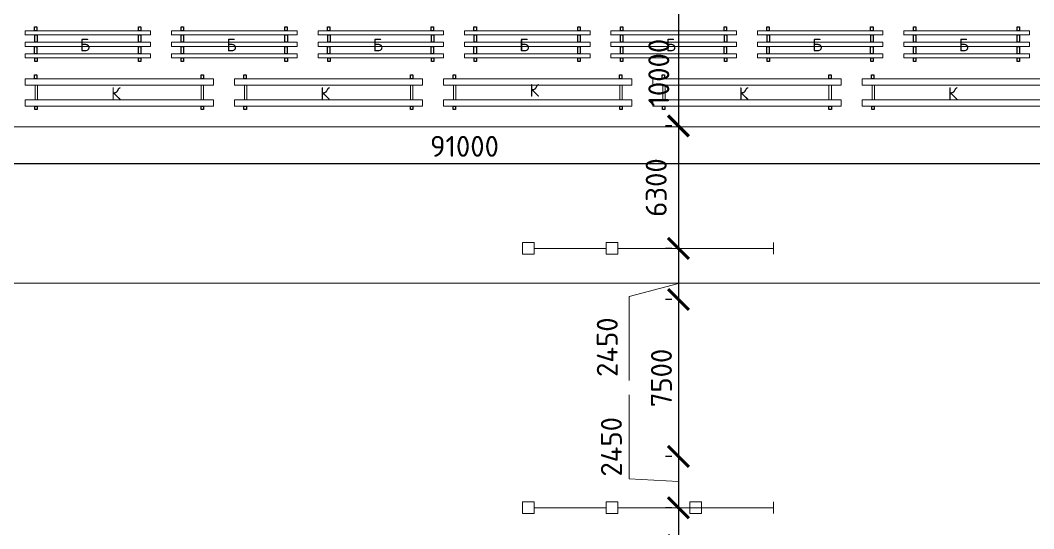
# Model space of a CAD drawing. Header units: millimetres. Extents: x -782 to 10910, y 3841 to 13237.
# Drawn here: x 6041.4 to 6138.3, y 7629.3 to 7677.9 of the extents above; entities that cross this region are included whole.
import ezdxf

# ---------------------------------------------------------------- set-up
doc = ezdxf.new("R2010")
doc.units = ezdxf.units.MM
doc.layers.add('1', color=7, linetype='Continuous')
doc.styles.add('2.5', font='isocpeur.ttf', dxfattribs={"height": 2})
doc.styles.add('Isocpeur', font='isocpeur.ttf')
doc.dimstyles.new('М500 стройгенп', dxfattribs={"dimtxt": 2, "dimasz": 2, "dimexe": 1.25, "dimexo": 0.625, "dimtad": 1, "dimlfac": 500, "dimtxsty": '2.5', "dimblk": 'ARCHTICK', "dimcen": 2.5, "dimadec": 0, "dimazin": 0, "dimtfac": 1, "dimtmove": 0, "dimatfit": 3, "dimfxl": 1, "dimarcsym": 0})
pattern_1 = [(50, (6572.8187, 3022.8787), (4.5546167, -0.398477), [0.47625, -5.23875]), (355, (6572.8187, 3022.8787), (-0.8810855, 4.776421), [0.381, -4.1910146]), (100.45144, (6573.1982, 3022.8455), (3.673531, 4.377944), [0.40475, -4.452256]), (46.1842, (6572.8187, 3024.1487), (6.776976, -1.051058), [0.714375, -7.858125]), (96.63556, (6573.3834, 3024.061), (5.935103, 6.185653), [0.607126, -6.67839]), (351.18415, (6572.819, 3024.149), (5.935103, 6.185653), [0.571499, -6.286493]), (21, (6573.4537, 3023.831), (3.7903598, -2.55663), [0.47625, -5.23875]), (326, (6573.4537, 3023.831), (1.5450507, 4.604699), [0.381, -4.191]), (71.45144, (6573.7696, 3023.618), (5.3354105, 2.0480692), [0.40475, -4.4522484]), (37.5, (6572.8187, 3022.8787), (0.0772151, 2.11387597), [0, -4.1402, 0, -4.2545, 0, -4.206875]), (7.5, (6572.8187, 3022.8787), (1.6704916, 2.5045144), [0, -2.4257, 0, -4.04495, 0, -1.603375]), (327.5, (6571.4026, 3022.8787), (3.3897649, -0.1432186), [0, -1.5875, 0, -4.953, 0, -6.57225]), (317.5, (6570.7676, 3022.8787), (3.7032295, 0.6356623), [0, -2.06375, 0, -3.2893, 0, -4.66725])]

# ---------------------------------------------------------------- blocks, each defined once
blk = doc.blocks.new('_ArchTick')
at = {"color": 0, "linetype": 'ByBlock', "const_width": 0.15}
blk.add_lwpolyline([(-0.5, -0.5), (0.5, 0.5)], dxfattribs=at)
blk = doc.blocks.new('*D373')
at = {"color": 0, "lineweight": -2, "transparency": 16777216}
for p, q in [((6103.697, 7687.786), (6103.072, 7687.786)), ((6104.322, 7687.786), (6104.322, 7667.786)), ((6103.697, 7667.786), (6103.072, 7667.786))]:
    blk.add_line(p, q, dxfattribs=at)
at = {"layer": 'Defpoints', "color": 0, "lineweight": 30, "transparency": 16777216}
for p in [(6104.322, 7687.786), (6104.322, 7667.786), (6104.322, 7667.786)]:
    blk.add_point(p, dxfattribs=at)
at = {"color": 0, "lineweight": -2, "transparency": 16777216, "xscale": 2, "yscale": 2, "zscale": 2}
for p, rotation in [((6104.322, 7687.786), 90), ((6104.322, 7667.786), 270)]:
    blk.add_blockref('_ArchTick', p, dxfattribs=dict(at, rotation=rotation))
at = {"color": 0, "lineweight": 20, "transparency": 16777216, "insert": (6102.447, 7672.874), "char_height": 2, "attachment_point": 5, "rotation": 90, "style": '2.5'}
blk.add_mtext('10000', dxfattribs=at)
blk = doc.blocks.new('*D374')
at = {"color": 0, "lineweight": -2, "transparency": 16777216}
for p, q in [((6103.697, 7667.786), (6103.072, 7667.786)), ((6104.322, 7667.786), (6104.322, 7656.074)), ((6103.697, 7656.074), (6103.072, 7656.074))]:
    blk.add_line(p, q, dxfattribs=at)
at = {"layer": 'Defpoints', "color": 0, "lineweight": 30, "transparency": 16777216}
for p in [(6104.322, 7667.786), (6104.322, 7656.074), (6104.322, 7656.074)]:
    blk.add_point(p, dxfattribs=at)
at = {"color": 0, "lineweight": -2, "transparency": 16777216, "xscale": 2, "yscale": 2, "zscale": 2}
for p, rotation in [((6104.322, 7667.786), 90), ((6104.322, 7656.074), 270)]:
    blk.add_blockref('_ArchTick', p, dxfattribs=dict(at, rotation=rotation))
at = {"color": 0, "lineweight": 20, "transparency": 16777216, "insert": (6102.197, 7661.891), "char_height": 2, "attachment_point": 5, "rotation": 90, "style": '2.5'}
blk.add_mtext('6300', dxfattribs=at)
blk = doc.blocks.new('*D375')
at = {"color": 0, "lineweight": -2, "transparency": 16777216}
for p, q in [((6103.697, 7656.074), (6103.072, 7656.074)), ((6104.322, 7656.074), (6104.322, 7651.186)), ((6103.697, 7651.186), (6103.072, 7651.186))]:
    blk.add_line(p, q, dxfattribs=at)
at = {"layer": 'Defpoints', "color": 0, "lineweight": 30, "transparency": 16777216}
for p in [(6104.322, 7656.074), (6104.322, 7651.186), (6104.322, 7651.186)]:
    blk.add_point(p, dxfattribs=at)
at = {"color": 0, "lineweight": -2, "transparency": 16777216, "xscale": 2, "yscale": 2, "zscale": 2}
for p, rotation in [((6104.322, 7656.074), 90), ((6104.322, 7651.186), 270)]:
    blk.add_blockref('_ArchTick', p, dxfattribs=dict(at, rotation=rotation))
at = {"color": 0, "lineweight": 20, "transparency": 16777216, "insert": (6097.518, 7646.632), "char_height": 2, "attachment_point": 5, "rotation": 90, "style": '2.5'}
blk.add_mtext('2450', dxfattribs=at)
blk = doc.blocks.new('*D376')
at = {"color": 0, "lineweight": -2, "transparency": 16777216}
for p, q in [((6103.697, 7651.186), (6103.072, 7651.186)), ((6104.322, 7651.186), (6104.322, 7636.186)), ((6103.697, 7636.186), (6103.072, 7636.186))]:
    blk.add_line(p, q, dxfattribs=at)
at = {"layer": 'Defpoints', "color": 0, "lineweight": 30, "transparency": 16777216}
for p in [(6104.322, 7651.186), (6104.322, 7636.186), (6104.322, 7636.186)]:
    blk.add_point(p, dxfattribs=at)
at = {"color": 0, "lineweight": -2, "transparency": 16777216, "xscale": 2, "yscale": 2, "zscale": 2}
for p, rotation in [((6104.322, 7651.186), 90), ((6104.322, 7636.186), 270)]:
    blk.add_blockref('_ArchTick', p, dxfattribs=dict(at, rotation=rotation))
at = {"color": 0, "lineweight": 20, "transparency": 16777216, "insert": (6102.697, 7643.686), "char_height": 2, "attachment_point": 5, "rotation": 90, "style": '2.5'}
blk.add_mtext('7500', dxfattribs=at)
blk = doc.blocks.new('*D377')
at = {"color": 0, "lineweight": -2, "transparency": 16777216}
for p, q in [((6103.697, 7636.186), (6103.072, 7636.186)), ((6104.322, 7636.186), (6104.322, 7631.286)), ((6103.697, 7631.286), (6103.072, 7631.286))]:
    blk.add_line(p, q, dxfattribs=at)
at = {"layer": 'Defpoints', "color": 0, "lineweight": 30, "transparency": 16777216}
for p in [(6104.322, 7636.186), (6104.322, 7631.286), (6104.322, 7631.286)]:
    blk.add_point(p, dxfattribs=at)
at = {"color": 0, "lineweight": -2, "transparency": 16777216, "xscale": 2, "yscale": 2, "zscale": 2}
for p, rotation in [((6104.322, 7636.186), 90), ((6104.322, 7631.286), 270)]:
    blk.add_blockref('_ArchTick', p, dxfattribs=dict(at, rotation=rotation))
at = {"color": 0, "lineweight": 20, "transparency": 16777216, "insert": (6097.912, 7637.108), "char_height": 2, "attachment_point": 5, "rotation": 90, "style": '2.5'}
blk.add_mtext('2450', dxfattribs=at)
blk = doc.blocks.new('*D378')
at = {"color": 0, "lineweight": -2, "transparency": 16777216}
for p, q in [((6103.697, 7631.286), (6103.072, 7631.286)), ((6104.322, 7631.286), (6104.322, 7627.686)), ((6103.697, 7627.686), (6103.072, 7627.686)), ((6104.322, 7627.686), (6104.322, 7619.636))]:
    blk.add_line(p, q, dxfattribs=at)
at = {"layer": 'Defpoints', "color": 0, "lineweight": 30, "transparency": 16777216}
for p in [(6104.322, 7631.286), (6104.322, 7627.686), (6104.322, 7627.686)]:
    blk.add_point(p, dxfattribs=at)
at = {"color": 0, "lineweight": -2, "transparency": 16777216, "xscale": 2, "yscale": 2, "zscale": 2}
for p, rotation in [((6104.322, 7631.286), 90), ((6104.322, 7627.686), 270)]:
    blk.add_blockref('_ArchTick', p, dxfattribs=dict(at, rotation=rotation))
at = {"color": 0, "lineweight": 20, "transparency": 16777216, "insert": (6102.697, 7622.661), "char_height": 2, "attachment_point": 5, "rotation": 90, "style": '2.5'}
blk.add_mtext('1300', dxfattribs=at)
blk = doc.blocks.new('*D436')
at = {"color": 0, "lineweight": -2, "transparency": 16777216}
for p, q in [((5992.873, 7667.061), (5992.873, 7662.957)), ((6174.873, 7667.061), (6174.873, 7662.957)), ((5992.873, 7664.207), (6174.873, 7664.207))]:
    blk.add_line(p, q, dxfattribs=at)
at = {"layer": 'Defpoints', "color": 0, "lineweight": 30, "transparency": 16777216}
for p in [(5992.873, 7667.686), (6174.873, 7667.686), (6174.873, 7664.207)]:
    blk.add_point(p, dxfattribs=at)
at = {"color": 0, "lineweight": -2, "transparency": 16777216, "xscale": 2, "yscale": 2, "zscale": 2, "rotation": 180}
blk.add_blockref('_ArchTick', (5992.873, 7664.207), dxfattribs=at)
at = {"color": 0, "lineweight": -2, "transparency": 16777216, "xscale": 2, "yscale": 2, "zscale": 2}
blk.add_blockref('_ArchTick', (6174.873, 7664.207), dxfattribs=at)
at = {"color": 0, "lineweight": 20, "transparency": 16777216, "insert": (6083.873, 7665.832), "char_height": 2, "attachment_point": 5, "style": '2.5'}
blk.add_mtext('91000', dxfattribs=at)

msp = doc.modelspace()

# ---------------------------------------------------------------- hatches: boundary and pattern name
at = {"lineweight": 25}
h = msp.add_hatch(dxfattribs=at)
h.set_pattern_fill('ANSI31', color=256)
h.set_pattern_definition([(45, (6572.8187, 3022.8787), (-2.245064, 2.245064), [])])
h.paths.add_polyline_path([(6204.627026, 7486.686093), (6199.090341, 7486.686093), (6199.090341, 7479.686093), (6203.670066, 7479.686093)])
h.paths.add_polyline_path([(6176.979931, 7489.271416), (6177.293382, 7491.569897, -0.033531004), (6174.872584, 7493.686093), (5992.872584, 7493.686093, -0.033546474), (5990.450606, 7491.568997), (5990.764715, 7489.271345, -0.454591532), (5992.58143, 7487.686093), (6175.163738, 7487.686093, -0.454492205)])
h.paths.add_polyline_path([(6203.07002, 7707.932252), (6201.990544, 7708.039551, -0.097320235), (6193.819793, 7703.692663), (5964.075106, 7703.686127), (5962.97992, 7695.675029, -0.071737884), (5969.756528, 7696.685812), (5975.902021, 7696.71553, -0.164269753), (5990.450606, 7691.803188), (5990.764715, 7694.10084, -0.374956444), (5989.381435, 7695.686093, -1), (5992.58143, 7695.686093), (6175.163738, 7695.686093, -1), (6178.363732, 7695.686093, -0.381458001), (6176.944332, 7694.09632), (6177.262301, 7691.749118, -0.164703998), (6191.843146, 7696.686093), (6204.593504, 7696.686093)])
h.paths.add_polyline_path([(5969.122028, 7697.813651, -1), (5969.442027, 7697.813651, -1)], flags=16)
h.paths.add_polyline_path([(6176.944332, 7694.09632, -0.447745786), (6175.163738, 7695.686093), (5992.58143, 7695.686093, -0.454591532), (5990.764715, 7694.10084), (5990.450606, 7691.803188, -0.033546474), (5992.872584, 7689.686093), (6174.902504, 7689.686523, -0.032682346), (6177.262301, 7691.749118)])
h.paths.add_polyline_path([(6104.747378, 7695.088492), (6104.747378, 7701.688492), (6099.947378, 7701.688492), (6099.947378, 7695.088492)], flags=24)
h.paths.add_polyline_path([(6104.747378, 7687.739991), (6104.747378, 7694.339991), (6099.947378, 7694.339991), (6099.947378, 7687.739991)], flags=9)
h.paths.add_polyline_path([(6004.809738, 7688.011093), (6011.009738, 7688.011093), (6011.009738, 7692.811093), (6004.809738, 7692.811093)], flags=9)
at = {"lineweight": 20}
h = msp.add_hatch(dxfattribs=at)
h.set_pattern_fill('AR-CONC', color=256, scale=0.025)
h.set_pattern_definition(pattern_1)
h.paths.add_polyline_path([(6256.465221, 7486.686093), (6204.627026, 7486.686093), (6203.670066, 7479.686093), (6256.465221, 7479.686093)])
edge = h.paths.add_edge_path()
edge.add_line((6204.627026, 7486.686093), (6185.781544, 7486.686093))
edge.add_arc((6185.781544, 7498.686479), 12.000386, 223.86662461, 270, ccw=False)
edge.add_line((6177.129806, 7490.370427), (6176.979931, 7489.271416))
edge.add_arc((6176.763735, 7487.686093), 1.599997, 0, 82.23429528, ccw=False)
edge.add_arc((6176.763735, 7487.686093), 1.599997, -180, 0, ccw=False)
edge.add_line((6175.163738, 7487.686093), (5992.58143, 7487.686093))
edge.add_arc((5990.981432, 7487.686093), 1.599997, -180, 0, ccw=False)
edge.add_arc((5990.981432, 7487.686093), 1.599997, 97.78457087, 180, ccw=False)
edge.add_line((5990.764715, 7489.271345), (5990.614573, 7490.369607))
edge.add_arc((5981.963624, 7498.686479), 12.000386, 270, 316.12794469, ccw=False)
edge.add_line((5981.963624, 7486.686093), (5963.118141, 7486.686093))
edge.add_line((5963.118141, 7486.686093), (5964.075101, 7479.686093))
edge.add_line((5964.075101, 7479.686093), (6203.670066, 7479.686093))
edge.add_line((6203.670066, 7479.686093), (6204.627026, 7486.686093))
edge = h.paths.add_edge_path()
edge.add_arc((6185.781544, 7498.686479), 12.000386, 204.62550124, 223.86662461, ccw=False)
edge.add_line((6174.872584, 7493.686093), (6082.124834, 7493.686093))
edge.add_arc((6080.990942, 7494.078881), 1.199998, 199.10645728, 340.89354272, ccw=False)
edge.add_line((6079.857049, 7493.686093), (5992.872584, 7493.686093))
edge.add_arc((5981.963624, 7498.686479), 12.000386, 316.12794469, 335.37449876, ccw=False)
edge.add_line((5990.614573, 7490.369607), (5990.764715, 7489.271345))
edge.add_arc((5990.981432, 7487.686093), 1.599997, 0, 97.78457087, ccw=False)
edge.add_line((5992.58143, 7487.686093), (6175.163738, 7487.686093))
edge.add_arc((6176.763735, 7487.686093), 1.599997, 82.23429528, 180, ccw=False)
edge.add_line((6176.979931, 7489.271416), (6177.129806, 7490.370427))
edge = h.paths.add_edge_path()
edge.add_line((6203.645234, 7703.686093), (5964.075101, 7703.686093))
edge.add_line((5964.075101, 7703.686093), (5963.118141, 7696.686093))
edge.add_line((5963.118141, 7696.686093), (5981.963624, 7696.686093))
edge.add_arc((5981.963624, 7684.685706), 12.000386, 43.87205531, 90, ccw=False)
edge.add_line((5990.614573, 7693.002578), (5990.764715, 7694.10084))
edge.add_arc((5990.981432, 7695.686093), 1.599997, 180, 262.21542913, ccw=False)
edge.add_arc((5990.981432, 7695.686093), 1.599997, 0, 180, ccw=False)
edge.add_line((5992.58143, 7695.686093), (6175.163738, 7695.686093))
edge.add_arc((6176.763735, 7695.686093), 1.599997, 0, 180, ccw=False)
edge.add_arc((6176.763735, 7695.686093), 1.599997, -83.51900907, 0, ccw=False)
edge.add_line((6176.944332, 7694.09632), (6177.262301, 7691.749118))
edge.add_arc((6236.704062, 7598.995311), 110.1662, 117.53133097, 122.65399107, ccw=False)
edge.add_line((6185.781544, 7696.686093), (6204.593504, 7696.686093))
edge.add_line((6204.593504, 7696.686093), (6203.645234, 7703.686093))
edge = h.paths.add_edge_path()
edge.add_line((5964.075101, 7703.686093), (5954.824206, 7703.686093))
edge.add_line((5954.824206, 7703.686093), (5954.82832, 7696.293524))
edge.add_arc((5957.872584, 7684.686093), 12, 90, 104.69589657, ccw=False)
edge.add_line((5957.872584, 7696.686093), (5963.118141, 7696.686093))
edge.add_line((5963.118141, 7696.686093), (5964.075101, 7703.686093))
edge = h.paths.add_edge_path()
edge.add_line((6177.262301, 7691.749118), (6176.944332, 7694.09632))
edge.add_arc((6176.763735, 7695.686093), 1.599997, 180, 276.48099093, ccw=False)
edge.add_line((6175.163738, 7695.686093), (5992.58143, 7695.686093))
edge.add_arc((5990.981432, 7695.686093), 1.599997, -97.78457087, 0, ccw=False)
edge.add_line((5990.764715, 7694.10084), (5990.614573, 7693.002578))
edge.add_arc((5981.963624, 7684.685706), 12.000386, 24.62550124, 43.87205531, ccw=False)
edge.add_line((5992.872584, 7689.686093), (6077.482453, 7689.686093))
edge.add_arc((6078.06843, 7688.638894), 1.199998, 60.7700888, 119.2299112, ccw=False)
edge.add_line((6078.654408, 7689.686093), (6174.872584, 7689.686093))
edge.add_arc((6177.012851, 7689.622486), 2.141212, 83.30987815, 178.29773268, ccw=False)
h.paths.add_polyline_path([(6078.821124, 7688.970857), (6082.061119, 7688.970857), (6082.061119, 7689.686093), (6078.821124, 7689.686093)])
h.paths.add_polyline_path([(6204.593504, 7696.686093), (6256.465221, 7696.686093), (6256.465221, 7703.686093), (6203.645234, 7703.686093)])
edge = h.paths.add_edge_path()
edge.add_arc((5962.872584, 7679.686093), 24, 109.59180627, 180)
edge.add_line((5938.872584, 7679.686093), (5938.872584, 7503.686093))
edge.add_arc((5962.872584, 7503.686093), 24, 180, 270)
edge.add_line((5962.872584, 7479.686093), (5964.075101, 7479.686093))
edge.add_line((5964.075101, 7479.686093), (5963.118141, 7486.686093))
edge.add_line((5963.118141, 7486.686093), (5957.872584, 7486.686093))
edge.add_arc((5934.902021, 7475.71553), 25.455844, 25.52877937, 64.47122063)
edge.add_line((5945.872584, 7498.686093), (5945.872584, 7684.686093))
edge.add_arc((5957.872584, 7684.686093), 12, 104.69589657, 180, ccw=False)
edge.add_line((5954.82832, 7696.293524), (5954.824979, 7702.296622))
at = {"lineweight": 25}
h = msp.add_hatch(dxfattribs=at)
h.set_pattern_fill('AR-CONC', color=256, scale=0.025)
h.set_pattern_definition(pattern_1)
h.paths.add_polyline_path([(5989.381435, 7487.686093, -0.374956444), (5990.764715, 7489.271345), (5990.614573, 7490.369607, -0.204033738), (5981.963624, 7486.686093), (5969.872584, 7486.686093, -0.072953131), (5962.97992, 7487.697156), (5964.075101, 7479.686093), (6197.590341, 7479.686093), (6197.590341, 7486.686093), (6185.781544, 7486.686093, -0.077886135), (6182.110246, 7487.261469), (6178.35871, 7487.559419, -0.96113778), (6175.163738, 7487.686093), (5992.58143, 7487.686093, -1)])
h.paths.add_polyline_path([(5939.303974, 7571.752242), (5945.903974, 7571.752242), (5945.903974, 7576.552242), (5939.303974, 7576.552242)], flags=24)
h.paths.add_polyline_path([(5940.797584, 7502.584802), (5947.397584, 7502.584802), (5947.397584, 7507.384802), (5940.797584, 7507.384802)], flags=24)
h.paths.add_polyline_path([(5938.685622, 7623.722621), (5942.375616, 7623.722621), (5942.375616, 7628.042614), (5938.685622, 7628.042614)], flags=9)
h.paths.add_polyline_path([(6104.747378, 7480.783693), (6104.747378, 7487.383693), (6099.947378, 7487.383693), (6099.947378, 7480.783693)], flags=24)
edge = h.paths.add_edge_path()
edge.add_arc((5962.872584, 7679.686093), 24, 109.59160183, 180)
edge.add_line((5938.872584, 7679.686093), (5938.872584, 7503.686093))
edge.add_arc((5962.872584, 7503.686093), 24, 180, 270)
edge.add_line((5962.872584, 7479.686093), (5964.075101, 7479.686093))
edge.add_line((5964.075101, 7479.686093), (5963.118141, 7486.686093))
edge.add_line((5963.118141, 7486.686093), (5962.97992, 7487.697156))
edge.add_arc((5969.872584, 7510.686093), 24, 180, 253.30994122, ccw=False)
edge.add_line((5945.872584, 7510.686093), (5945.872584, 7684.686093))
edge.add_arc((5957.872584, 7684.686093), 12, 104.69537151, 180, ccw=False)
edge.add_line((5954.828426, 7696.293552), (5954.82506, 7702.296651))
at = {"lineweight": 20}
h = msp.add_hatch(dxfattribs=at)
h.set_pattern_fill('ANSI31', color=256, angle=90)
h.set_pattern_definition([(135, (3748.1777, 4396.676), (-2.245064, -2.245064), [])])
h.paths.add_polyline_path([(5992.872584, 7493.686093, -0.084176912), (5990.614573, 7490.369607), (5990.764715, 7489.271345, -0.454591532), (5992.58143, 7487.686093), (6175.163738, 7487.686093, -0.454492205), (6176.979931, 7489.271416), (6177.129806, 7490.370427, -0.084153049), (6174.872584, 7493.686093), (6082.124834, 7493.686093, -0.71189231), (6079.857049, 7493.686093)])
h.paths.add_polyline_path([(5992.58143, 7695.686093, -0.454591532), (5990.764715, 7694.10084), (5990.614573, 7693.002578, -0.084176912), (5992.872584, 7689.686093), (6077.482453, 7689.686093, -0.260759243), (6078.654408, 7689.686093), (6174.872584, 7689.686093, -0.083164554), (6177.09722, 7692.967723), (6176.944332, 7694.09632, -0.447745786), (6175.163738, 7695.686093)])
h.paths.add_polyline_path([(6078.823507, 7689.031246), (6084.223507, 7689.031246), (6084.223507, 7693.831246), (6078.823507, 7693.831246)], flags=9)
h.paths.add_polyline_path([(6212.528158, 7688.38516), (6217.528158, 7688.38516), (6217.528158, 7693.18516), (6212.528158, 7693.18516)], flags=9)

# ---------------------------------------------------------------- linework, layer by layer
for p, q in [((6041.872584, 7676.886093), (6053.872584, 7676.886093)), ((6041.872584, 7676.471733), (6041.872584, 7676.886093)), ((6041.872584, 7676.886093), (6041.872584, 7676.486093)), ((6041.872584, 7676.486093), (6053.872584, 7676.486093)), ((6053.872584, 7676.886093), (6053.872584, 7676.486093)), ((6055.872584, 7676.886093), (6067.872584, 7676.886093)), ((6055.872584, 7676.471733), (6055.872584, 7676.886093)), ((6055.872584, 7676.886093), (6055.872584, 7676.486093)), ((6055.872584, 7676.486093), (6067.872584, 7676.486093)), ((6067.872584, 7676.886093), (6067.872584, 7676.486093)), ((6069.872584, 7676.886093), (6081.872584, 7676.886093)), ((6069.872584, 7676.471733), (6069.872584, 7676.886093)), ((6069.872584, 7676.886093), (6069.872584, 7676.486093)), ((6069.872584, 7676.486093), (6081.872584, 7676.486093)), ((6081.872584, 7676.886093), (6081.872584, 7676.486093)), ((6083.872584, 7676.886093), (6095.872584, 7676.886093)), ((6083.872584, 7676.471733), (6083.872584, 7676.886093)), ((6083.872584, 7676.886093), (6083.872584, 7676.486093)), ((6083.872584, 7676.486093), (6095.872584, 7676.486093)), ((6095.872584, 7676.886093), (6095.872584, 7676.486093)), ((6097.872584, 7676.886093), (6109.872584, 7676.886093)), ((6097.872584, 7676.471733), (6097.872584, 7676.886093)), ((6097.872584, 7676.886093), (6097.872584, 7676.486093)), ((6097.872584, 7676.486093), (6109.872584, 7676.486093)), ((6109.872584, 7676.886093), (6109.872584, 7676.486093)), ((6111.872584, 7676.886093), (6123.872584, 7676.886093)), ((6111.872584, 7676.471733), (6111.872584, 7676.886093)), ((6111.872584, 7676.886093), (6111.872584, 7676.486093)), ((6111.872584, 7676.486093), (6123.872584, 7676.486093)), ((6123.872584, 7676.886093), (6123.872584, 7676.486093)), ((6125.872584, 7676.886093), (6137.872584, 7676.886093)), ((6125.872584, 7676.471733), (6125.872584, 7676.886093)), ((6125.872584, 7676.886093), (6125.872584, 7676.486093)), ((6125.872584, 7676.486093), (6137.872584, 7676.486093)), ((6137.872584, 7676.886093), (6137.872584, 7676.486093)), ((6041.872584, 7675.386093), (6041.872584, 7675.786093)), ((6053.872584, 7675.786093), (6041.872584, 7675.786093)), ((6053.872584, 7675.386093), (6041.872584, 7675.386093)), ((6053.872584, 7675.786093), (6053.872584, 7675.386093)), ((6053.872584, 7675.386093), (6053.872584, 7675.786093)), ((6055.872584, 7675.386093), (6055.872584, 7675.786093)), ((6067.872584, 7675.786093), (6055.872584, 7675.786093)), ((6067.872584, 7675.386093), (6055.872584, 7675.386093)), ((6067.872584, 7675.786093), (6067.872584, 7675.386093)), ((6067.872584, 7675.386093), (6067.872584, 7675.786093)), ((6069.872584, 7675.386093), (6069.872584, 7675.786093)), ((6081.872584, 7675.786093), (6069.872584, 7675.786093)), ((6081.872584, 7675.386093), (6069.872584, 7675.386093)), ((6081.872584, 7675.786093), (6081.872584, 7675.386093)), ((6081.872584, 7675.386093), (6081.872584, 7675.786093)), ((6083.872584, 7675.386093), (6083.872584, 7675.786093)), ((6095.872584, 7675.786093), (6083.872584, 7675.786093)), ((6095.872584, 7675.386093), (6083.872584, 7675.386093)), ((6095.872584, 7675.786093), (6095.872584, 7675.386093)), ((6095.872584, 7675.386093), (6095.872584, 7675.786093)), ((6097.872584, 7675.386093), (6097.872584, 7675.786093)), ((6109.872584, 7675.786093), (6097.872584, 7675.786093)), ((6109.872584, 7675.386093), (6097.872584, 7675.386093)), ((6109.872584, 7675.786093), (6109.872584, 7675.386093)), ((6109.872584, 7675.386093), (6109.872584, 7675.786093)), ((6111.872584, 7675.386093), (6111.872584, 7675.786093)), ((6123.872584, 7675.786093), (6111.872584, 7675.786093)), ((6123.872584, 7675.386093), (6111.872584, 7675.386093)), ((6123.872584, 7675.786093), (6123.872584, 7675.386093)), ((6123.872584, 7675.386093), (6123.872584, 7675.786093)), ((6125.872584, 7675.386093), (6125.872584, 7675.786093)), ((6137.872584, 7675.786093), (6125.872584, 7675.786093)), ((6137.872584, 7675.386093), (6125.872584, 7675.386093)), ((6137.872584, 7675.786093), (6137.872584, 7675.386093)), ((6137.872584, 7675.386093), (6137.872584, 7675.786093)), ((6041.872584, 7674.286093), (6041.872584, 7674.686093)), ((6053.872584, 7674.686093), (6041.872584, 7674.686093)), ((6053.872584, 7674.686093), (6053.872584, 7674.286093)), ((6053.872584, 7674.286093), (6053.872584, 7674.686093)), ((6055.872584, 7674.286093), (6055.872584, 7674.686093)), ((6067.872584, 7674.686093), (6055.872584, 7674.686093)), ((6067.872584, 7674.686093), (6067.872584, 7674.286093)), ((6067.872584, 7674.286093), (6067.872584, 7674.686093)), ((6069.872584, 7674.286093), (6069.872584, 7674.686093)), ((6081.872584, 7674.686093), (6069.872584, 7674.686093)), ((6081.872584, 7674.686093), (6081.872584, 7674.286093)), ((6081.872584, 7674.286093), (6081.872584, 7674.686093)), ((6083.872584, 7674.286093), (6083.872584, 7674.686093)), ((6095.872584, 7674.686093), (6083.872584, 7674.686093)), ((6095.872584, 7674.686093), (6095.872584, 7674.286093)), ((6095.872584, 7674.286093), (6095.872584, 7674.686093)), ((6097.872584, 7674.286093), (6097.872584, 7674.686093)), ((6109.872584, 7674.686093), (6097.872584, 7674.686093)), ((6109.872584, 7674.686093), (6109.872584, 7674.286093)), ((6109.872584, 7674.286093), (6109.872584, 7674.686093)), ((6111.872584, 7674.286093), (6111.872584, 7674.686093)), ((6123.872584, 7674.686093), (6111.872584, 7674.686093)), ((6123.872584, 7674.686093), (6123.872584, 7674.286093)), ((6123.872584, 7674.286093), (6123.872584, 7674.686093)), ((6125.872584, 7674.286093), (6125.872584, 7674.686093)), ((6137.872584, 7674.686093), (6125.872584, 7674.686093)), ((6137.872584, 7674.686093), (6137.872584, 7674.286093)), ((6137.872584, 7674.286093), (6137.872584, 7674.686093)), ((6053.872584, 7674.286093), (6041.872584, 7674.286093)), ((6067.872584, 7674.286093), (6055.872584, 7674.286093)), ((6081.872584, 7674.286093), (6069.872584, 7674.286093)), ((6095.872584, 7674.286093), (6083.872584, 7674.286093)), ((6109.872584, 7674.286093), (6097.872584, 7674.286093)), ((6123.872584, 7674.286093), (6111.872584, 7674.286093)), ((6137.872584, 7674.286093), (6125.872584, 7674.286093)), ((6041.872584, 7672.286093), (6059.872584, 7672.286093)), ((6041.872584, 7671.686093), (6041.872584, 7672.286093)), ((6059.872584, 7671.686093), (6041.872584, 7671.686093)), ((6042.831424, 7671.686093), (6042.831424, 7670.286093)), ((6043.059261, 7671.686093), (6043.059261, 7670.286093)), ((6058.710885, 7671.686093), (6058.710885, 7670.286093)), ((6058.938723, 7671.686093), (6058.938723, 7670.286093)), ((6059.872584, 7672.286093), (6059.872584, 7671.686093)), ((6061.872584, 7672.286093), (6079.872584, 7672.286093)), ((6061.872584, 7671.686093), (6061.872584, 7672.286093)), ((6079.872584, 7671.686093), (6061.872584, 7671.686093)), ((6062.831424, 7671.686093), (6062.831424, 7670.286093)), ((6063.059261, 7671.686093), (6063.059261, 7670.286093)), ((6078.710885, 7671.686093), (6078.710885, 7670.286093)), ((6078.938723, 7671.686093), (6078.938723, 7670.286093)), ((6079.872584, 7672.286093), (6079.872584, 7671.686093)), ((6081.872584, 7672.286093), (6099.872584, 7672.286093)), ((6081.872584, 7671.686093), (6081.872584, 7672.286093)), ((6099.872584, 7671.686093), (6081.872584, 7671.686093)), ((6082.831424, 7671.686093), (6082.831424, 7670.286093)), ((6083.059261, 7671.686093), (6083.059261, 7670.286093)), ((6098.710885, 7671.686093), (6098.710885, 7670.286093)), ((6098.938723, 7671.686093), (6098.938723, 7670.286093)), ((6099.872584, 7672.286093), (6099.872584, 7671.686093)), ((6101.872584, 7672.286093), (6119.872584, 7672.286093)), ((6101.872584, 7671.686093), (6101.872584, 7672.286093)), ((6119.872584, 7671.686093), (6101.872584, 7671.686093)), ((6102.831424, 7671.686093), (6102.831424, 7670.286093)), ((6103.059261, 7671.686093), (6103.059261, 7670.286093)), ((6118.710885, 7671.686093), (6118.710885, 7670.286093)), ((6118.938723, 7671.686093), (6118.938723, 7670.286093)), ((6119.872584, 7672.286093), (6119.872584, 7671.686093)), ((6121.872584, 7672.286093), (6139.872584, 7672.286093)), ((6121.872584, 7671.686093), (6121.872584, 7672.286093)), ((6139.872584, 7671.686093), (6121.872584, 7671.686093)), ((6122.831424, 7671.686093), (6122.831424, 7670.286093)), ((6123.059261, 7671.686093), (6123.059261, 7670.286093)), ((6041.872584, 7670.286093), (6059.872584, 7670.286093)), ((6041.872584, 7669.686093), (6041.872584, 7670.286093)), ((6059.872584, 7669.686093), (6041.872584, 7669.686093)), ((6059.872584, 7670.286093), (6059.872584, 7669.686093)), ((6061.872584, 7670.286093), (6079.872584, 7670.286093)), ((6061.872584, 7669.686093), (6061.872584, 7670.286093)), ((6079.872584, 7669.686093), (6061.872584, 7669.686093)), ((6079.872584, 7670.286093), (6079.872584, 7669.686093)), ((6081.872584, 7670.286093), (6099.872584, 7670.286093)), ((6081.872584, 7669.686093), (6081.872584, 7670.286093)), ((6099.872584, 7669.686093), (6081.872584, 7669.686093)), ((6099.872584, 7670.286093), (6099.872584, 7669.686093)), ((6101.872584, 7670.286093), (6119.872584, 7670.286093)), ((6101.872584, 7669.686093), (6101.872584, 7670.286093)), ((6119.872584, 7669.686093), (6101.872584, 7669.686093)), ((6119.872584, 7670.286093), (6119.872584, 7669.686093)), ((6121.872584, 7670.286093), (6139.872584, 7670.286093)), ((6121.872584, 7669.686093), (6121.872584, 7670.286093)), ((6139.872584, 7669.686093), (6121.872584, 7669.686093)), ((5992.872584, 7667.686093), (6174.872584, 7667.686093)), ((5992.872584, 7667.686093), (6174.872584, 7667.686093)), ((6090.532369, 7656.074037), (6097.412358, 7656.074037)), ((6098.532356, 7656.074037), (6113.412331, 7656.074037)), ((6104.322378, 7652.736093), (6099.623954, 7651.477154)), ((6099.623954, 7651.477154), (6099.623954, 7643.460318)), ((6099.623954, 7642.068041), (6099.623954, 7634.051205)), ((6104.322378, 7633.797332), (6099.623954, 7634.051205)), ((6090.532369, 7631.286093), (6097.412358, 7631.286093)), ((6098.532356, 7631.286093), (6113.412331, 7631.286093))]:
    msp.add_line(p, q, dxfattribs=at)
at = {"lineweight": 13}
for p, q in [((6090.532369, 7656.634036), (6089.412371, 7656.634036)), ((6089.412371, 7656.634036), (6089.412371, 7655.514038)), ((6090.532369, 7655.514038), (6090.532369, 7656.634036)), ((6098.532356, 7656.634036), (6097.412358, 7656.634036)), ((6097.412358, 7656.634036), (6097.412358, 7655.514038)), ((6098.532356, 7655.514038), (6098.532356, 7656.634036)), ((6113.412331, 7656.634036), (6113.412331, 7655.514038)), ((6089.412371, 7655.514038), (6090.532369, 7655.514038)), ((6097.412358, 7655.514038), (6098.532356, 7655.514038)), ((6090.532369, 7631.846092), (6089.412371, 7631.846092)), ((6089.412371, 7631.846092), (6089.412371, 7630.726093)), ((6090.532369, 7630.726093), (6090.532369, 7631.846092)), ((6098.532356, 7631.846092), (6097.412358, 7631.846092)), ((6097.412358, 7631.846092), (6097.412358, 7630.726093)), ((6098.532356, 7630.726093), (6098.532356, 7631.846092)), ((6106.532343, 7631.846092), (6105.412345, 7631.846092)), ((6105.412345, 7631.846092), (6105.412345, 7630.726093)), ((6106.532343, 7630.726093), (6106.532343, 7631.846092)), ((6113.412331, 7631.846092), (6113.412331, 7630.726093)), ((6089.412371, 7630.726093), (6090.532369, 7630.726093)), ((6097.412358, 7630.726093), (6098.532356, 7630.726093)), ((6105.412345, 7630.726093), (6106.532343, 7630.726093))]:
    msp.add_line(p, q, dxfattribs=at)
at = {"color": 240, "lineweight": 20, "true_color": 0xed1f24}
msp.add_line((5954.932774, 7652.755829), (6157.215392, 7652.755829), dxfattribs=at)
at = {"linetype": 'Continuous'}
for points in [[(6043.004498, 7676.886093), (6042.776661, 7676.886093), (6042.776661, 7677.255574), (6043.004498, 7677.255574)], [(6043.020756, 7675.786093), (6042.792919, 7675.786093), (6042.792919, 7676.486093), (6043.020756, 7676.486093)], [(6052.922465, 7676.886093), (6052.694628, 7676.886093), (6052.694628, 7677.255574), (6052.922465, 7677.255574)], [(6052.938723, 7675.786093), (6052.710885, 7675.786093), (6052.710885, 7676.486093), (6052.938723, 7676.486093)], [(6057.004498, 7676.886093), (6056.776661, 7676.886093), (6056.776661, 7677.255574), (6057.004498, 7677.255574)], [(6057.020756, 7675.786093), (6056.792919, 7675.786093), (6056.792919, 7676.486093), (6057.020756, 7676.486093)], [(6066.922465, 7676.886093), (6066.694628, 7676.886093), (6066.694628, 7677.255574), (6066.922465, 7677.255574)], [(6066.938723, 7675.786093), (6066.710885, 7675.786093), (6066.710885, 7676.486093), (6066.938723, 7676.486093)], [(6071.004498, 7676.886093), (6070.776661, 7676.886093), (6070.776661, 7677.255574), (6071.004498, 7677.255574)], [(6071.020756, 7675.786093), (6070.792919, 7675.786093), (6070.792919, 7676.486093), (6071.020756, 7676.486093)], [(6080.922465, 7676.886093), (6080.694628, 7676.886093), (6080.694628, 7677.255574), (6080.922465, 7677.255574)], [(6080.938723, 7675.786093), (6080.710885, 7675.786093), (6080.710885, 7676.486093), (6080.938723, 7676.486093)], [(6085.004498, 7676.886093), (6084.776661, 7676.886093), (6084.776661, 7677.255574), (6085.004498, 7677.255574)], [(6085.020756, 7675.786093), (6084.792919, 7675.786093), (6084.792919, 7676.486093), (6085.020756, 7676.486093)], [(6094.922465, 7676.886093), (6094.694628, 7676.886093), (6094.694628, 7677.255574), (6094.922465, 7677.255574)], [(6094.938723, 7675.786093), (6094.710885, 7675.786093), (6094.710885, 7676.486093), (6094.938723, 7676.486093)], [(6099.004498, 7676.886093), (6098.776661, 7676.886093), (6098.776661, 7677.255574), (6099.004498, 7677.255574)], [(6099.020756, 7675.786093), (6098.792919, 7675.786093), (6098.792919, 7676.486093), (6099.020756, 7676.486093)], [(6108.922465, 7676.886093), (6108.694628, 7676.886093), (6108.694628, 7677.255574), (6108.922465, 7677.255574)], [(6108.938723, 7675.786093), (6108.710885, 7675.786093), (6108.710885, 7676.486093), (6108.938723, 7676.486093)], [(6113.004498, 7676.886093), (6112.776661, 7676.886093), (6112.776661, 7677.255574), (6113.004498, 7677.255574)], [(6113.020756, 7675.786093), (6112.792919, 7675.786093), (6112.792919, 7676.486093), (6113.020756, 7676.486093)], [(6122.922465, 7676.886093), (6122.694628, 7676.886093), (6122.694628, 7677.255574), (6122.922465, 7677.255574)], [(6122.938723, 7675.786093), (6122.710885, 7675.786093), (6122.710885, 7676.486093), (6122.938723, 7676.486093)], [(6127.004498, 7676.886093), (6126.776661, 7676.886093), (6126.776661, 7677.255574), (6127.004498, 7677.255574)], [(6127.020756, 7675.786093), (6126.792919, 7675.786093), (6126.792919, 7676.486093), (6127.020756, 7676.486093)], [(6136.922465, 7676.886093), (6136.694628, 7676.886093), (6136.694628, 7677.255574), (6136.922465, 7677.255574)], [(6136.938723, 7675.786093), (6136.710885, 7675.786093), (6136.710885, 7676.486093), (6136.938723, 7676.486093)], [(6043.004498, 7674.686093), (6042.776661, 7674.686093), (6042.776661, 7675.386093), (6043.004498, 7675.386093)], [(6052.922465, 7674.686093), (6052.694628, 7674.686093), (6052.694628, 7675.386093), (6052.922465, 7675.386093)], [(6057.004498, 7674.686093), (6056.776661, 7674.686093), (6056.776661, 7675.386093), (6057.004498, 7675.386093)], [(6066.922465, 7674.686093), (6066.694628, 7674.686093), (6066.694628, 7675.386093), (6066.922465, 7675.386093)], [(6071.004498, 7674.686093), (6070.776661, 7674.686093), (6070.776661, 7675.386093), (6071.004498, 7675.386093)], [(6080.922465, 7674.686093), (6080.694628, 7674.686093), (6080.694628, 7675.386093), (6080.922465, 7675.386093)], [(6085.004498, 7674.686093), (6084.776661, 7674.686093), (6084.776661, 7675.386093), (6085.004498, 7675.386093)], [(6094.922465, 7674.686093), (6094.694628, 7674.686093), (6094.694628, 7675.386093), (6094.922465, 7675.386093)], [(6099.004498, 7674.686093), (6098.776661, 7674.686093), (6098.776661, 7675.386093), (6099.004498, 7675.386093)], [(6108.922465, 7674.686093), (6108.694628, 7674.686093), (6108.694628, 7675.386093), (6108.922465, 7675.386093)], [(6113.004498, 7674.686093), (6112.776661, 7674.686093), (6112.776661, 7675.386093), (6113.004498, 7675.386093)], [(6122.922465, 7674.686093), (6122.694628, 7674.686093), (6122.694628, 7675.386093), (6122.922465, 7675.386093)], [(6127.004498, 7674.686093), (6126.776661, 7674.686093), (6126.776661, 7675.386093), (6127.004498, 7675.386093)], [(6136.922465, 7674.686093), (6136.694628, 7674.686093), (6136.694628, 7675.386093), (6136.922465, 7675.386093)], [(6043.020756, 7673.953083), (6042.792919, 7673.953083), (6042.792919, 7674.286093), (6043.020756, 7674.286093)], [(6052.938723, 7673.953083), (6052.710885, 7673.953083), (6052.710885, 7674.286093), (6052.938723, 7674.286093)], [(6057.020756, 7673.953083), (6056.792919, 7673.953083), (6056.792919, 7674.286093), (6057.020756, 7674.286093)], [(6066.938723, 7673.953083), (6066.710885, 7673.953083), (6066.710885, 7674.286093), (6066.938723, 7674.286093)], [(6071.020756, 7673.953083), (6070.792919, 7673.953083), (6070.792919, 7674.286093), (6071.020756, 7674.286093)], [(6080.938723, 7673.953083), (6080.710885, 7673.953083), (6080.710885, 7674.286093), (6080.938723, 7674.286093)], [(6085.020756, 7673.953083), (6084.792919, 7673.953083), (6084.792919, 7674.286093), (6085.020756, 7674.286093)], [(6094.938723, 7673.953083), (6094.710885, 7673.953083), (6094.710885, 7674.286093), (6094.938723, 7674.286093)], [(6099.020756, 7673.953083), (6098.792919, 7673.953083), (6098.792919, 7674.286093), (6099.020756, 7674.286093)], [(6108.938723, 7673.953083), (6108.710885, 7673.953083), (6108.710885, 7674.286093), (6108.938723, 7674.286093)], [(6113.020756, 7673.953083), (6112.792919, 7673.953083), (6112.792919, 7674.286093), (6113.020756, 7674.286093)], [(6122.938723, 7673.953083), (6122.710885, 7673.953083), (6122.710885, 7674.286093), (6122.938723, 7674.286093)], [(6127.020756, 7673.953083), (6126.792919, 7673.953083), (6126.792919, 7674.286093), (6127.020756, 7674.286093)], [(6136.938723, 7673.953083), (6136.710885, 7673.953083), (6136.710885, 7674.286093), (6136.938723, 7674.286093)], [(6043.004498, 7672.286093), (6042.776661, 7672.286093), (6042.776661, 7672.655574), (6043.004498, 7672.655574)], [(6058.922465, 7672.286093), (6058.694628, 7672.286093), (6058.694628, 7672.655574), (6058.922465, 7672.655574)], [(6063.004498, 7672.286093), (6062.776661, 7672.286093), (6062.776661, 7672.655574), (6063.004498, 7672.655574)], [(6078.922465, 7672.286093), (6078.694628, 7672.286093), (6078.694628, 7672.655574), (6078.922465, 7672.655574)], [(6083.004498, 7672.286093), (6082.776661, 7672.286093), (6082.776661, 7672.655574), (6083.004498, 7672.655574)], [(6098.922465, 7672.286093), (6098.694628, 7672.286093), (6098.694628, 7672.655574), (6098.922465, 7672.655574)], [(6103.004498, 7672.286093), (6102.776661, 7672.286093), (6102.776661, 7672.655574), (6103.004498, 7672.655574)], [(6118.922465, 7672.286093), (6118.694628, 7672.286093), (6118.694628, 7672.655574), (6118.922465, 7672.655574)], [(6123.004498, 7672.286093), (6122.776661, 7672.286093), (6122.776661, 7672.655574), (6123.004498, 7672.655574)], [(6043.020756, 7669.353083), (6042.792919, 7669.353083), (6042.792919, 7669.686093), (6043.020756, 7669.686093)], [(6058.938723, 7669.353083), (6058.710885, 7669.353083), (6058.710885, 7669.686093), (6058.938723, 7669.686093)], [(6063.020756, 7669.353083), (6062.792919, 7669.353083), (6062.792919, 7669.686093), (6063.020756, 7669.686093)], [(6078.938723, 7669.353083), (6078.710885, 7669.353083), (6078.710885, 7669.686093), (6078.938723, 7669.686093)], [(6083.020756, 7669.353083), (6082.792919, 7669.353083), (6082.792919, 7669.686093), (6083.020756, 7669.686093)], [(6098.938723, 7669.353083), (6098.710885, 7669.353083), (6098.710885, 7669.686093), (6098.938723, 7669.686093)], [(6103.020756, 7669.353083), (6102.792919, 7669.353083), (6102.792919, 7669.686093), (6103.020756, 7669.686093)], [(6118.938723, 7669.353083), (6118.710885, 7669.353083), (6118.710885, 7669.686093), (6118.938723, 7669.686093)], [(6123.020756, 7669.353083), (6122.792919, 7669.353083), (6122.792919, 7669.686093), (6123.020756, 7669.686093)]]:
    msp.add_lwpolyline(points, close=True, dxfattribs=at)

# ---------------------------------------------------------------- texts
at = {"layer": '1', "char_height": 1.199998, "width": 335.51997649, "attachment_point": 7, "style": 'Isocpeur'}
for s, insert in [('Б', (6047.115143, 7674.921707)), ('Б', (6061.115143, 7674.921707)), ('Б', (6075.115143, 7674.921707)), ('Б', (6089.115143, 7674.921707)), ('Б', (6103.115143, 7674.921707)), ('Б', (6103.115143, 7674.921707)), ('Б', (6117.115143, 7674.921707)), ('Б', (6131.115143, 7674.921707)), ('К', (6090.086218, 7670.586093)), ('К', (6050.086218, 7670.286093)), ('К', (6070.086218, 7670.286093)), ('К', (6110.086218, 7670.286093)), ('К', (6130.086218, 7670.286093))]:
    msp.add_mtext(s, dxfattribs=dict(at, insert=insert))

# ---------------------------------------------------------------- dimensions: what is measured, and where the dimension line sits
at = {"lineweight": 20}
dim = msp.add_linear_dim(base=(6104.322378, 7667.786093), p1=(6104.322378, 7687.786093), p2=(6104.322378, 7667.786093), angle=270, dimstyle='М500 стройгенп', override={"dimtmove": 2}, dxfattribs=at)
dim.commit()
dim.dimension.update_dxf_attribs({"geometry": '*D373', "text_midpoint": (6102.447378, 7672.87417), "dimtype": 160})
for base, p1, p2, text, picture, middle in [((6104.322378, 7656.074037), (6104.322378, 7667.786093), (6104.322378, 7656.074037), '6300', '*D374', (6102.197378, 7661.891022)), ((6104.322378, 7651.186093), (6104.322378, 7656.074037), (6104.322378, 7651.186093), '2450', '*D375', (6097.517858, 7646.632152)), ((6104.322378, 7631.286093), (6104.322378, 7636.186093), (6104.322378, 7631.286093), '2450', '*D377', (6097.911856, 7637.107759))]:
    dim = msp.add_linear_dim(base=base, p1=p1, p2=p2, angle=270, text=text, dimstyle='М500 стройгенп', override={"dimtmove": 2}, dxfattribs=at)
    dim.commit()
    dim.dimension.update_dxf_attribs({"geometry": picture, "text_midpoint": middle, "dimtype": 160})
dim = msp.add_linear_dim(base=(6174.872584, 7664.207039), p1=(5992.872584, 7667.686093), p2=(6174.872584, 7667.686093), dimstyle='М500 стройгенп', dxfattribs=at)
dim.commit()
dim.dimension.update_dxf_attribs({"geometry": '*D436', "text_midpoint": (6083.872584, 7665.832039)})
dim = msp.add_linear_dim(base=(6104.322378, 7636.186093), p1=(6104.322378, 7651.186093), p2=(6104.322378, 7636.186093), angle=270, dimstyle='М500 стройгенп', dxfattribs=at)
dim.commit()
dim.dimension.update_dxf_attribs({"geometry": '*D376', "text_midpoint": (6102.697378, 7643.686093)})
dim = msp.add_linear_dim(base=(6104.322378, 7627.686093), p1=(6104.322378, 7631.286093), p2=(6104.322378, 7627.686093), angle=270, text='1300', dimstyle='М500 стройгенп', dxfattribs=at)
dim.commit()
dim.dimension.update_dxf_attribs({"geometry": '*D378', "text_midpoint": (6102.697378, 7622.661093)})

doc.saveas('drawing.dxf')
